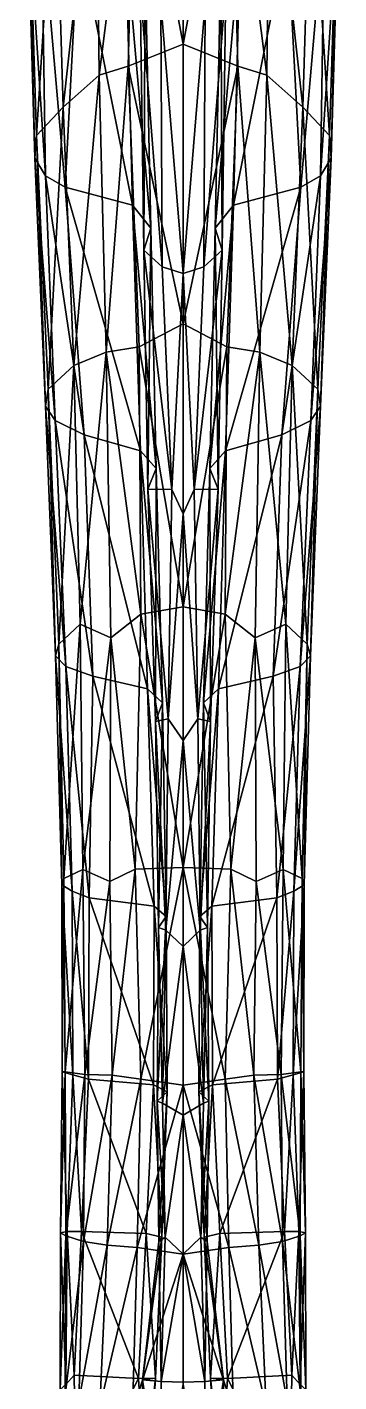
# Model space of a CAD drawing. Extents: x -1.6 to 1.6, y -9.4 to 16.4.
# Drawn here: x -0.285 to 0.285, y -8.091 to -5.608 of the extents above; entities that cross this region are included whole.
import ezdxf

# ---------------------------------------------------------------- set-up
doc = ezdxf.new("R2010")
doc.units = 0
doc.layers.add('DIPLODOC$LWO', color=1, linetype='CONTINUOUS')

msp = doc.modelspace()

# ---------------------------------------------------------------- linework, layer by layer
at = {"layer": 'DIPLODOC$LWO'}
for points in [[(0, -5.1441, 7.6991), (-0.0876, -5.1755, 7.674), (0, -5.6392, 8.1704)], [(0.0876, -5.1755, 7.674), (0, -5.1441, 7.6991), (0, -5.6392, 8.1704)], [(-0.1588, -5.206, 7.6006), (-0.1532, -5.6965, 8.0904), (-0.0876, -5.1755, 7.674)], [(-0.1532, -5.6965, 8.0904), (-0.1003, -5.6797, 8.1498), (-0.0876, -5.1755, 7.674)], [(-0.1003, -5.6797, 8.1498), (0, -5.6392, 8.1704), (-0.0876, -5.1755, 7.674)], [(0, -5.6392, 8.1704), (0.1003, -5.6797, 8.1498), (0.0876, -5.1755, 7.674)], [(0.1532, -5.6965, 8.0904), (0.1588, -5.206, 7.6006), (0.0876, -5.1755, 7.674)], [(0.1003, -5.6797, 8.1498), (0.1532, -5.6965, 8.0904), (0.0876, -5.1755, 7.674)], [(-0.2338, -5.2683, 7.5087), (-0.2192, -5.755, 8.0276), (-0.1588, -5.206, 7.6006)], [(-0.2192, -5.755, 8.0276), (-0.1532, -5.6965, 8.0904), (-0.1588, -5.206, 7.6006)], [(0.1532, -5.6965, 8.0904), (0.2192, -5.755, 8.0276), (0.1588, -5.206, 7.6006)], [(0.2192, -5.755, 8.0276), (0.2338, -5.2683, 7.5087), (0.1588, -5.206, 7.6006)], [(-0.2836, -5.3206, 7.4063), (-0.2684, -5.8071, 7.9515), (-0.2338, -5.2683, 7.5087)], [(-0.2684, -5.8071, 7.9515), (-0.2192, -5.755, 8.0276), (-0.2338, -5.2683, 7.5087)], [(0.2192, -5.755, 8.0276), (0.2684, -5.8071, 7.9515), (0.2338, -5.2683, 7.5087)], [(0.2684, -5.8071, 7.9515), (0.2836, -5.3206, 7.4063), (0.2338, -5.2683, 7.5087)], [(-0.2853, -5.3639, 7.3298), (-0.2711, -5.8484, 7.8866), (-0.2836, -5.3206, 7.4063)], [(-0.2711, -5.8484, 7.8866), (-0.2684, -5.8071, 7.9515), (-0.2836, -5.3206, 7.4063)], [(0.2684, -5.8071, 7.9515), (0.2711, -5.8484, 7.8866), (0.2836, -5.3206, 7.4063)], [(0.2711, -5.8484, 7.8866), (0.2853, -5.3639, 7.3298), (0.2836, -5.3206, 7.4063)], [(-0.2591, -5.4013, 7.2614), (-0.2517, -5.8809, 7.8269), (-0.2853, -5.3639, 7.3298)], [(-0.2517, -5.8809, 7.8269), (-0.2711, -5.8484, 7.8866), (-0.2853, -5.3639, 7.3298)], [(0.2517, -5.8809, 7.8269), (0.2591, -5.4013, 7.2614), (0.2853, -5.3639, 7.3298)], [(0.2711, -5.8484, 7.8866), (0.2517, -5.8809, 7.8269), (0.2853, -5.3639, 7.3298)], [(-0.1914, -5.4372, 7.1963), (-0.2155, -5.9017, 7.7841), (-0.2591, -5.4013, 7.2614)], [(-0.2155, -5.9017, 7.7841), (-0.2517, -5.8809, 7.8269), (-0.2591, -5.4013, 7.2614)], [(0.2155, -5.9017, 7.7841), (0.1914, -5.4372, 7.1963), (0.2591, -5.4013, 7.2614)], [(0.2517, -5.8809, 7.8269), (0.2155, -5.9017, 7.7841), (0.2591, -5.4013, 7.2614)], [(-0.0923, -5.9347, 7.7308), (-0.2155, -5.9017, 7.7841), (-0.1914, -5.4372, 7.1963)], [(-0.1047, -5.455, 7.1517), (-0.0923, -5.9347, 7.7308), (-0.1914, -5.4372, 7.1963)], [(0.0923, -5.9347, 7.7308), (0.1047, -5.455, 7.1517), (0.1914, -5.4372, 7.1963)], [(0.2155, -5.9017, 7.7841), (0.0923, -5.9347, 7.7308), (0.1914, -5.4372, 7.1963)], [(-0.0923, -5.9347, 7.7308), (-0.1047, -5.455, 7.1517), (-0.059, -5.9764, 7.6739)], [(-0.069, -5.4941, 7.0901), (-0.059, -5.9764, 7.6739), (-0.1047, -5.455, 7.1517)], [(0.1047, -5.455, 7.1517), (0.0923, -5.9347, 7.7308), (0.059, -5.9764, 7.6739)], [(0.059, -5.9764, 7.6739), (0.069, -5.4941, 7.0901), (0.1047, -5.455, 7.1517)], [(-0.0782, -5.5337, 7.0395), (-0.0719, -6.0167, 7.6244), (-0.069, -5.4941, 7.0901)], [(-0.059, -5.9764, 7.6739), (-0.069, -5.4941, 7.0901), (-0.0719, -6.0167, 7.6244)], [(0.069, -5.4941, 7.0901), (0.059, -5.9764, 7.6739), (0.0719, -6.0167, 7.6244)], [(0.0719, -6.0167, 7.6244), (0.0782, -5.5337, 7.0395), (0.069, -5.4941, 7.0901)], [(-0.0719, -6.0167, 7.6244), (-0.0782, -5.5337, 7.0395), (-0.0382, -6.0473, 7.5888)], [(-0.0404, -5.5645, 7.0048), (-0.0382, -6.0473, 7.5888), (-0.0782, -5.5337, 7.0395)], [(0.0782, -5.5337, 7.0395), (0.0719, -6.0167, 7.6244), (0.0382, -6.0473, 7.5888)], [(0.0382, -6.0473, 7.5888), (0.0404, -5.5645, 7.0048), (0.0782, -5.5337, 7.0395)], [(-0.0382, -6.0473, 7.5888), (-0.0404, -5.5645, 7.0048), (0, -6.0595, 7.5735)], [(0, -5.577, 6.9906), (0, -6.0595, 7.5735), (-0.0404, -5.5645, 7.0048)], [(0.0404, -5.5645, 7.0048), (0.0382, -6.0473, 7.5888), (0, -6.0595, 7.5735)], [(0, -6.0595, 7.5735), (0, -5.577, 6.9906), (0.0404, -5.5645, 7.0048)], [(0, -5.6392, 8.1704), (-0.1003, -5.6797, 8.1498), (0, -6.1518, 8.539)], [(0.1003, -5.6797, 8.1498), (0, -5.6392, 8.1704), (0, -6.1518, 8.539)], [(-0.1532, -5.6965, 8.0904), (-0.1404, -6.2042, 8.5024), (-0.1003, -5.6797, 8.1498)], [(-0.1404, -6.2042, 8.5024), (-0.08, -6.1941, 8.5452), (-0.1003, -5.6797, 8.1498)], [(-0.08, -6.1941, 8.5452), (0, -6.1518, 8.539), (-0.1003, -5.6797, 8.1498)], [(0, -6.1518, 8.539), (0.08, -6.1941, 8.5452), (0.1003, -5.6797, 8.1498)], [(0.08, -6.1941, 8.5452), (0.1404, -6.2042, 8.5024), (0.1003, -5.6797, 8.1498)], [(0.1404, -6.2042, 8.5024), (0.1532, -5.6965, 8.0904), (0.1003, -5.6797, 8.1498)], [(-0.2192, -5.755, 8.0276), (-0.1999, -6.2286, 8.4294), (-0.1532, -5.6965, 8.0904)], [(-0.1999, -6.2286, 8.4294), (-0.1404, -6.2042, 8.5024), (-0.1532, -5.6965, 8.0904)], [(0.1404, -6.2042, 8.5024), (0.1999, -6.2286, 8.4294), (0.1532, -5.6965, 8.0904)], [(0.1999, -6.2286, 8.4294), (0.2192, -5.755, 8.0276), (0.1532, -5.6965, 8.0904)], [(-0.2684, -5.8071, 7.9515), (-0.2471, -6.272, 8.3625), (-0.2192, -5.755, 8.0276)], [(-0.2471, -6.272, 8.3625), (-0.1999, -6.2286, 8.4294), (-0.2192, -5.755, 8.0276)], [(0.1999, -6.2286, 8.4294), (0.2471, -6.272, 8.3625), (0.2192, -5.755, 8.0276)], [(0.2471, -6.272, 8.3625), (0.2684, -5.8071, 7.9515), (0.2192, -5.755, 8.0276)], [(-0.2711, -5.8484, 7.8866), (-0.252, -6.3029, 8.295), (-0.2684, -5.8071, 7.9515)], [(-0.252, -6.3029, 8.295), (-0.2471, -6.272, 8.3625), (-0.2684, -5.8071, 7.9515)], [(0.2471, -6.272, 8.3625), (0.252, -6.3029, 8.295), (0.2684, -5.8071, 7.9515)], [(0.252, -6.3029, 8.295), (0.2711, -5.8484, 7.8866), (0.2684, -5.8071, 7.9515)], [(-0.2517, -5.8809, 7.8269), (-0.2339, -6.3291, 8.2328), (-0.2711, -5.8484, 7.8866)], [(-0.2339, -6.3291, 8.2328), (-0.252, -6.3029, 8.295), (-0.2711, -5.8484, 7.8866)], [(0.2339, -6.3291, 8.2328), (0.2517, -5.8809, 7.8269), (0.2711, -5.8484, 7.8866)], [(0.252, -6.3029, 8.295), (0.2339, -6.3291, 8.2328), (0.2711, -5.8484, 7.8866)], [(-0.2155, -5.9017, 7.7841), (-0.1811, -6.3556, 8.1678), (-0.2517, -5.8809, 7.8269)], [(-0.1811, -6.3556, 8.1678), (-0.2339, -6.3291, 8.2328), (-0.2517, -5.8809, 7.8269)], [(0.1811, -6.3556, 8.1678), (0.2155, -5.9017, 7.7841), (0.2517, -5.8809, 7.8269)], [(0.2339, -6.3291, 8.2328), (0.1811, -6.3556, 8.1678), (0.2517, -5.8809, 7.8269)], [(-0.0923, -5.9347, 7.7308), (-0.0778, -6.3849, 8.1144), (-0.2155, -5.9017, 7.7841)], [(-0.0778, -6.3849, 8.1144), (-0.1811, -6.3556, 8.1678), (-0.2155, -5.9017, 7.7841)], [(0.0778, -6.3849, 8.1144), (0.0923, -5.9347, 7.7308), (0.2155, -5.9017, 7.7841)], [(0.1811, -6.3556, 8.1678), (0.0778, -6.3849, 8.1144), (0.2155, -5.9017, 7.7841)], [(-0.059, -5.9764, 7.6739), (-0.0492, -6.4175, 8.0629), (-0.0923, -5.9347, 7.7308)], [(-0.0492, -6.4175, 8.0629), (-0.0778, -6.3849, 8.1144), (-0.0923, -5.9347, 7.7308)], [(0.0492, -6.4175, 8.0629), (0.059, -5.9764, 7.6739), (0.0923, -5.9347, 7.7308)], [(0.0778, -6.3849, 8.1144), (0.0492, -6.4175, 8.0629), (0.0923, -5.9347, 7.7308)], [(-0.0719, -6.0167, 7.6244), (-0.0646, -6.455, 8.0247), (-0.059, -5.9764, 7.6739)], [(-0.0646, -6.455, 8.0247), (-0.0492, -6.4175, 8.0629), (-0.059, -5.9764, 7.6739)], [(0.0492, -6.4175, 8.0629), (0.0646, -6.455, 8.0247), (0.059, -5.9764, 7.6739)], [(0.0646, -6.455, 8.0247), (0.0719, -6.0167, 7.6244), (0.059, -5.9764, 7.6739)], [(-0.0382, -6.0473, 7.5888), (-0.0203, -6.4559, 7.9704), (-0.0719, -6.0167, 7.6244)], [(-0.0203, -6.4559, 7.9704), (-0.0646, -6.455, 8.0247), (-0.0719, -6.0167, 7.6244)], [(0.0203, -6.4559, 7.9704), (0.0382, -6.0473, 7.5888), (0.0719, -6.0167, 7.6244)], [(0.0646, -6.455, 8.0247), (0.0203, -6.4559, 7.9704), (0.0719, -6.0167, 7.6244)], [(-0.0382, -6.0473, 7.5888), (0, -6.0595, 7.5735), (-0.0203, -6.4559, 7.9704)], [(0, -6.0595, 7.5735), (0.0382, -6.0473, 7.5888), (0.0203, -6.4559, 7.9704)], [(0, -6.5001, 7.9835), (-0.0203, -6.4559, 7.9704), (0, -6.0595, 7.5735)], [(0.0203, -6.4559, 7.9704), (0, -6.5001, 7.9835), (0, -6.0595, 7.5735)], [(0, -6.1518, 8.539), (-0.08, -6.1941, 8.5452), (0, -6.6707, 8.8811)], [(0.08, -6.1941, 8.5452), (0, -6.1518, 8.539), (0, -6.6707, 8.8811)], [(-0.1999, -6.2286, 8.4294), (-0.1881, -6.7027, 8.7613), (-0.1404, -6.2042, 8.5024)], [(-0.1881, -6.7027, 8.7613), (-0.1324, -6.7278, 8.8484), (-0.1404, -6.2042, 8.5024)], [(-0.08, -6.1941, 8.5452), (-0.1404, -6.2042, 8.5024), (-0.0774, -6.6842, 8.8579)], [(-0.1324, -6.7278, 8.8484), (-0.0774, -6.6842, 8.8579), (-0.1404, -6.2042, 8.5024)], [(-0.0774, -6.6842, 8.8579), (0, -6.6707, 8.8811), (-0.08, -6.1941, 8.5452)], [(0, -6.6707, 8.8811), (0.0774, -6.6842, 8.8579), (0.08, -6.1941, 8.5452)], [(0.1404, -6.2042, 8.5024), (0.08, -6.1941, 8.5452), (0.0774, -6.6842, 8.8579)], [(0.0774, -6.6842, 8.8579), (0.1324, -6.7278, 8.8484), (0.1404, -6.2042, 8.5024)], [(0.1324, -6.7278, 8.8484), (0.1881, -6.7027, 8.7613), (0.1404, -6.2042, 8.5024)], [(0.1881, -6.7027, 8.7613), (0.1999, -6.2286, 8.4294), (0.1404, -6.2042, 8.5024)], [(-0.2471, -6.272, 8.3625), (-0.2275, -6.7389, 8.6995), (-0.1999, -6.2286, 8.4294)], [(-0.2275, -6.7389, 8.6995), (-0.1881, -6.7027, 8.7613), (-0.1999, -6.2286, 8.4294)], [(0.1881, -6.7027, 8.7613), (0.2275, -6.7389, 8.6995), (0.1999, -6.2286, 8.4294)], [(0.2275, -6.7389, 8.6995), (0.2471, -6.272, 8.3625), (0.1999, -6.2286, 8.4294)], [(-0.252, -6.3029, 8.295), (-0.2337, -6.7606, 8.6298), (-0.2471, -6.272, 8.3625)], [(-0.2337, -6.7606, 8.6298), (-0.2275, -6.7389, 8.6995), (-0.2471, -6.272, 8.3625)], [(0.2275, -6.7389, 8.6995), (0.2337, -6.7606, 8.6298), (0.2471, -6.272, 8.3625)], [(0.2337, -6.7606, 8.6298), (0.252, -6.3029, 8.295), (0.2471, -6.272, 8.3625)], [(-0.2339, -6.3291, 8.2328), (-0.2142, -6.7802, 8.5618), (-0.252, -6.3029, 8.295)], [(-0.2142, -6.7802, 8.5618), (-0.2337, -6.7606, 8.6298), (-0.252, -6.3029, 8.295)], [(0.2142, -6.7802, 8.5618), (0.2339, -6.3291, 8.2328), (0.252, -6.3029, 8.295)], [(0.2337, -6.7606, 8.6298), (0.2142, -6.7802, 8.5618), (0.252, -6.3029, 8.295)], [(-0.1811, -6.3556, 8.1678), (-0.1651, -6.7977, 8.4974), (-0.2339, -6.3291, 8.2328)], [(-0.1651, -6.7977, 8.4974), (-0.2142, -6.7802, 8.5618), (-0.2339, -6.3291, 8.2328)], [(0.1651, -6.7977, 8.4974), (0.1811, -6.3556, 8.1678), (0.2339, -6.3291, 8.2328)], [(0.2142, -6.7802, 8.5618), (0.1651, -6.7977, 8.4974), (0.2339, -6.3291, 8.2328)], [(-0.0778, -6.3849, 8.1144), (-0.0648, -6.821, 8.4443), (-0.1811, -6.3556, 8.1678)], [(-0.0648, -6.821, 8.4443), (-0.1651, -6.7977, 8.4974), (-0.1811, -6.3556, 8.1678)], [(0.0648, -6.821, 8.4443), (0.0778, -6.3849, 8.1144), (0.1811, -6.3556, 8.1678)], [(0.1651, -6.7977, 8.4974), (0.0648, -6.821, 8.4443), (0.1811, -6.3556, 8.1678)], [(-0.0492, -6.4175, 8.0629), (-0.0374, -6.8468, 8.3954), (-0.0778, -6.3849, 8.1144)], [(-0.0374, -6.8468, 8.3954), (-0.0648, -6.821, 8.4443), (-0.0778, -6.3849, 8.1144)], [(0.0374, -6.8468, 8.3954), (0.0492, -6.4175, 8.0629), (0.0778, -6.3849, 8.1144)], [(0.0648, -6.821, 8.4443), (0.0374, -6.8468, 8.3954), (0.0778, -6.3849, 8.1144)], [(-0.0646, -6.455, 8.0247), (-0.0501, -6.8809, 8.3602), (-0.0492, -6.4175, 8.0629)], [(-0.0501, -6.8809, 8.3602), (-0.0374, -6.8468, 8.3954), (-0.0492, -6.4175, 8.0629)], [(0.0374, -6.8468, 8.3954), (0.0501, -6.8809, 8.3602), (0.0492, -6.4175, 8.0629)], [(0.0501, -6.8809, 8.3602), (0.0646, -6.455, 8.0247), (0.0492, -6.4175, 8.0629)], [(-0.0203, -6.4559, 7.9704), (-0.0271, -6.8759, 8.3125), (-0.0646, -6.455, 8.0247)], [(-0.0271, -6.8759, 8.3125), (-0.0501, -6.8809, 8.3602), (-0.0646, -6.455, 8.0247)], [(-0.0203, -6.4559, 7.9704), (0, -6.5001, 7.9835), (-0.0271, -6.8759, 8.3125)], [(0, -6.5001, 7.9835), (0.0203, -6.4559, 7.9704), (0.0271, -6.8759, 8.3125)], [(0.0271, -6.8759, 8.3125), (0.0203, -6.4559, 7.9704), (0.0646, -6.455, 8.0247)], [(0.0501, -6.8809, 8.3602), (0.0271, -6.8759, 8.3125), (0.0646, -6.455, 8.0247)], [(0, -6.9158, 8.3224), (-0.0271, -6.8759, 8.3125), (0, -6.5001, 7.9835)], [(0.0271, -6.8759, 8.3125), (0, -6.9158, 8.3224), (0, -6.5001, 7.9835)], [(0, -6.6707, 8.8811), (-0.0774, -6.6842, 8.8579), (0, -7.1485, 9.1489)], [(0.0774, -6.6842, 8.8579), (0, -6.6707, 8.8811), (0, -7.1485, 9.1489)], [(-0.2275, -6.7389, 8.6995), (-0.2183, -7.1687, 8.9629), (-0.1881, -6.7027, 8.7613)], [(-0.2183, -7.1687, 8.9629), (-0.1833, -7.152, 9.0258), (-0.1881, -6.7027, 8.7613)], [(-0.1881, -6.7027, 8.7613), (-0.1833, -7.152, 9.0258), (-0.1324, -6.7278, 8.8484)], [(-0.0774, -6.6842, 8.8579), (-0.1324, -6.7278, 8.8484), (-0.0873, -7.1517, 9.1186)], [(-0.0873, -7.1517, 9.1186), (0, -7.1485, 9.1489), (-0.0774, -6.6842, 8.8579)], [(0, -7.1485, 9.1489), (0.0873, -7.1517, 9.1186), (0.0774, -6.6842, 8.8579)], [(0.1324, -6.7278, 8.8484), (0.0774, -6.6842, 8.8579), (0.0873, -7.1517, 9.1186)], [(0.1833, -7.152, 9.0258), (0.1881, -6.7027, 8.7613), (0.1324, -6.7278, 8.8484)], [(0.1833, -7.152, 9.0258), (0.2183, -7.1687, 8.9629), (0.1881, -6.7027, 8.7613)], [(0.2183, -7.1687, 8.9629), (0.2275, -6.7389, 8.6995), (0.1881, -6.7027, 8.7613)], [(-0.1833, -7.152, 9.0258), (-0.134, -7.1745, 9.0963), (-0.1324, -6.7278, 8.8484)], [(-0.134, -7.1745, 9.0963), (-0.0873, -7.1517, 9.1186), (-0.1324, -6.7278, 8.8484)], [(0.0873, -7.1517, 9.1186), (0.134, -7.1745, 9.0963), (0.1324, -6.7278, 8.8484)], [(0.134, -7.1745, 9.0963), (0.1833, -7.152, 9.0258), (0.1324, -6.7278, 8.8484)], [(-0.2337, -6.7606, 8.6298), (-0.222, -7.1803, 8.8903), (-0.2275, -6.7389, 8.6995)], [(-0.222, -7.1803, 8.8903), (-0.2183, -7.1687, 8.9629), (-0.2275, -6.7389, 8.6995)], [(0.2183, -7.1687, 8.9629), (0.222, -7.1803, 8.8903), (0.2275, -6.7389, 8.6995)], [(0.222, -7.1803, 8.8903), (0.2337, -6.7606, 8.6298), (0.2275, -6.7389, 8.6995)], [(-0.2142, -6.7802, 8.5618), (-0.2031, -7.192, 8.8193), (-0.2337, -6.7606, 8.6298)], [(-0.2031, -7.192, 8.8193), (-0.222, -7.1803, 8.8903), (-0.2337, -6.7606, 8.6298)], [(0.2031, -7.192, 8.8193), (0.2142, -6.7802, 8.5618), (0.2337, -6.7606, 8.6298)], [(0.222, -7.1803, 8.8903), (0.2031, -7.192, 8.8193), (0.2337, -6.7606, 8.6298)], [(-0.1651, -6.7977, 8.4974), (-0.1719, -7.2041, 8.7626), (-0.2142, -6.7802, 8.5618)], [(-0.1719, -7.2041, 8.7626), (-0.2031, -7.192, 8.8193), (-0.2142, -6.7802, 8.5618)], [(-0.0528, -7.2194, 8.7049), (-0.1719, -7.2041, 8.7626), (-0.1651, -6.7977, 8.4974)], [(-0.0648, -6.821, 8.4443), (-0.0528, -7.2194, 8.7049), (-0.1651, -6.7977, 8.4974)], [(0.0528, -7.2194, 8.7049), (0.0648, -6.821, 8.4443), (0.1651, -6.7977, 8.4974)], [(0.1719, -7.2041, 8.7626), (0.0528, -7.2194, 8.7049), (0.1651, -6.7977, 8.4974)], [(0.1719, -7.2041, 8.7626), (0.1651, -6.7977, 8.4974), (0.2142, -6.7802, 8.5618)], [(0.2031, -7.192, 8.8193), (0.1719, -7.2041, 8.7626), (0.2142, -6.7802, 8.5618)], [(-0.0374, -6.8468, 8.3954), (-0.0306, -7.2385, 8.6562), (-0.0648, -6.821, 8.4443)], [(-0.0306, -7.2385, 8.6562), (-0.0528, -7.2194, 8.7049), (-0.0648, -6.821, 8.4443)], [(0.0306, -7.2385, 8.6562), (0.0374, -6.8468, 8.3954), (0.0648, -6.821, 8.4443)], [(0.0528, -7.2194, 8.7049), (0.0306, -7.2385, 8.6562), (0.0648, -6.821, 8.4443)], [(-0.0501, -6.8809, 8.3602), (-0.0446, -7.2586, 8.6212), (-0.0374, -6.8468, 8.3954)], [(-0.0446, -7.2586, 8.6212), (-0.0306, -7.2385, 8.6562), (-0.0374, -6.8468, 8.3954)], [(0.0306, -7.2385, 8.6562), (0.0446, -7.2586, 8.6212), (0.0374, -6.8468, 8.3954)], [(0.0446, -7.2586, 8.6212), (0.0501, -6.8809, 8.3602), (0.0374, -6.8468, 8.3954)], [(-0.0271, -6.8759, 8.3125), (-0.0317, -7.2637, 8.5906), (-0.0501, -6.8809, 8.3602)], [(-0.0271, -6.8759, 8.3125), (0, -6.9158, 8.3224), (-0.0317, -7.2637, 8.5906)], [(0, -6.9158, 8.3224), (0.0271, -6.8759, 8.3125), (0.0317, -7.2637, 8.5906)], [(0.0317, -7.2637, 8.5906), (0.0271, -6.8759, 8.3125), (0.0501, -6.8809, 8.3602)], [(-0.0317, -7.2637, 8.5906), (-0.0446, -7.2586, 8.6212), (-0.0501, -6.8809, 8.3602)], [(0.0446, -7.2586, 8.6212), (0.0317, -7.2637, 8.5906), (0.0501, -6.8809, 8.3602)], [(0, -7.2932, 8.5886), (-0.0317, -7.2637, 8.5906), (0, -6.9158, 8.3224)], [(0.0317, -7.2637, 8.5906), (0, -7.2932, 8.5886), (0, -6.9158, 8.3224)], [(-0.2183, -7.1687, 8.9629), (-0.2155, -7.5231, 9.134), (-0.1833, -7.152, 9.0258)], [(-0.2155, -7.5231, 9.134), (-0.1795, -7.5281, 9.2003), (-0.1833, -7.152, 9.0258)], [(-0.1833, -7.152, 9.0258), (-0.1795, -7.5281, 9.2003), (-0.134, -7.1745, 9.0963)], [(-0.134, -7.1745, 9.0963), (-0.1295, -7.5293, 9.2576), (-0.0873, -7.1517, 9.1186)], [(-0.1295, -7.5293, 9.2576), (-0.0772, -7.5368, 9.2904), (-0.0873, -7.1517, 9.1186)], [(-0.0873, -7.1517, 9.1186), (-0.0772, -7.5368, 9.2904), (0, -7.1485, 9.1489)], [(-0.0772, -7.5368, 9.2904), (0, -7.5475, 9.3234), (0, -7.1485, 9.1489)], [(0.0772, -7.5368, 9.2904), (0.0873, -7.1517, 9.1186), (0, -7.1485, 9.1489)], [(0, -7.5475, 9.3234), (0.0772, -7.5368, 9.2904), (0, -7.1485, 9.1489)], [(0.0772, -7.5368, 9.2904), (0.1295, -7.5293, 9.2576), (0.0873, -7.1517, 9.1186)], [(0.1295, -7.5293, 9.2576), (0.134, -7.1745, 9.0963), (0.0873, -7.1517, 9.1186)], [(0.1795, -7.5281, 9.2003), (0.1833, -7.152, 9.0258), (0.134, -7.1745, 9.0963)], [(0.1795, -7.5281, 9.2003), (0.2155, -7.5231, 9.134), (0.1833, -7.152, 9.0258)], [(0.2155, -7.5231, 9.134), (0.2183, -7.1687, 8.9629), (0.1833, -7.152, 9.0258)], [(-0.222, -7.1803, 8.8903), (-0.2214, -7.5234, 9.0644), (-0.2183, -7.1687, 8.9629)], [(-0.2214, -7.5234, 9.0644), (-0.2155, -7.5231, 9.134), (-0.2183, -7.1687, 8.9629)], [(-0.1795, -7.5281, 9.2003), (-0.1295, -7.5293, 9.2576), (-0.134, -7.1745, 9.0963)], [(0.1295, -7.5293, 9.2576), (0.1795, -7.5281, 9.2003), (0.134, -7.1745, 9.0963)], [(0.2155, -7.5231, 9.134), (0.2214, -7.5234, 9.0644), (0.2183, -7.1687, 8.9629)], [(0.2214, -7.5234, 9.0644), (0.222, -7.1803, 8.8903), (0.2183, -7.1687, 8.9629)], [(-0.2031, -7.192, 8.8193), (-0.2016, -7.5287, 9.0021), (-0.222, -7.1803, 8.8903)], [(-0.2016, -7.5287, 9.0021), (-0.2214, -7.5234, 9.0644), (-0.222, -7.1803, 8.8903)], [(-0.1719, -7.2041, 8.7626), (-0.1727, -7.5368, 8.9362), (-0.2031, -7.192, 8.8193)], [(-0.1727, -7.5368, 8.9362), (-0.2016, -7.5287, 9.0021), (-0.2031, -7.192, 8.8193)], [(0.1727, -7.5368, 8.9362), (0.1719, -7.2041, 8.7626), (0.2031, -7.192, 8.8193)], [(0.2016, -7.5287, 9.0021), (0.1727, -7.5368, 8.9362), (0.2031, -7.192, 8.8193)], [(0.2016, -7.5287, 9.0021), (0.2031, -7.192, 8.8193), (0.222, -7.1803, 8.8903)], [(0.2214, -7.5234, 9.0644), (0.2016, -7.5287, 9.0021), (0.222, -7.1803, 8.8903)], [(-0.0537, -7.5469, 8.8776), (-0.1727, -7.5368, 8.9362), (-0.1719, -7.2041, 8.7626)], [(-0.0528, -7.2194, 8.7049), (-0.0537, -7.5469, 8.8776), (-0.1719, -7.2041, 8.7626)], [(-0.0287, -7.5599, 8.8284), (-0.0537, -7.5469, 8.8776), (-0.0528, -7.2194, 8.7049)], [(-0.0306, -7.2385, 8.6562), (-0.0287, -7.5599, 8.8284), (-0.0528, -7.2194, 8.7049)], [(0.0287, -7.5599, 8.8284), (0.0306, -7.2385, 8.6562), (0.0528, -7.2194, 8.7049)], [(0.0537, -7.5469, 8.8776), (0.0287, -7.5599, 8.8284), (0.0528, -7.2194, 8.7049)], [(0.0537, -7.5469, 8.8776), (0.0528, -7.2194, 8.7049), (0.1719, -7.2041, 8.7626)], [(0.1727, -7.5368, 8.9362), (0.0537, -7.5469, 8.8776), (0.1719, -7.2041, 8.7626)], [(-0.0446, -7.2586, 8.6212), (-0.0471, -7.5767, 8.7868), (-0.0306, -7.2385, 8.6562)], [(-0.0471, -7.5767, 8.7868), (-0.0287, -7.5599, 8.8284), (-0.0306, -7.2385, 8.6562)], [(0.0287, -7.5599, 8.8284), (0.0471, -7.5767, 8.7868), (0.0306, -7.2385, 8.6562)], [(0.0471, -7.5767, 8.7868), (0.0446, -7.2586, 8.6212), (0.0306, -7.2385, 8.6562)], [(-0.0377, -7.5804, 8.7659), (-0.0471, -7.5767, 8.7868), (-0.0446, -7.2586, 8.6212)], [(-0.0317, -7.2637, 8.5906), (-0.0377, -7.5804, 8.7659), (-0.0446, -7.2586, 8.6212)], [(-0.0317, -7.2637, 8.5906), (0, -7.2932, 8.5886), (-0.0377, -7.5804, 8.7659)], [(0, -7.2932, 8.5886), (0.0317, -7.2637, 8.5906), (0.0377, -7.5804, 8.7659)], [(0.0377, -7.5804, 8.7659), (0.0317, -7.2637, 8.5906), (0.0446, -7.2586, 8.6212)], [(0.0471, -7.5767, 8.7868), (0.0377, -7.5804, 8.7659), (0.0446, -7.2586, 8.6212)], [(0, -7.6024, 8.7584), (-0.0377, -7.5804, 8.7659), (0, -7.2932, 8.5886)], [(0.0377, -7.5804, 8.7659), (0, -7.6024, 8.7584), (0, -7.2932, 8.5886)], [(-0.2214, -7.5234, 9.0644), (-0.2244, -7.8183, 9.1629), (-0.2155, -7.5231, 9.134)], [(-0.2244, -7.8183, 9.1629), (-0.2145, -7.8237, 9.2263), (-0.2155, -7.5231, 9.134)], [(-0.212, -7.816, 9.1023), (-0.2244, -7.8183, 9.1629), (-0.2214, -7.5234, 9.0644)], [(-0.2016, -7.5287, 9.0021), (-0.212, -7.816, 9.1023), (-0.2214, -7.5234, 9.0644)], [(-0.2155, -7.5231, 9.134), (-0.2145, -7.8237, 9.2263), (-0.1795, -7.5281, 9.2003)], [(0.2145, -7.8237, 9.2263), (0.2155, -7.5231, 9.134), (0.1795, -7.5281, 9.2003)], [(0.212, -7.816, 9.1023), (0.2016, -7.5287, 9.0021), (0.2214, -7.5234, 9.0644)], [(0.2244, -7.8183, 9.1629), (0.212, -7.816, 9.1023), (0.2214, -7.5234, 9.0644)], [(0.2145, -7.8237, 9.2263), (0.2244, -7.8183, 9.1629), (0.2155, -7.5231, 9.134)], [(0.2244, -7.8183, 9.1629), (0.2214, -7.5234, 9.0644), (0.2155, -7.5231, 9.134)], [(-0.2145, -7.8237, 9.2263), (-0.1821, -7.8342, 9.2898), (-0.1795, -7.5281, 9.2003)], [(-0.186, -7.8157, 9.0404), (-0.212, -7.816, 9.1023), (-0.2016, -7.5287, 9.0021)], [(-0.1727, -7.5368, 8.9362), (-0.186, -7.8157, 9.0404), (-0.2016, -7.5287, 9.0021)], [(-0.0673, -7.8194, 8.982), (-0.186, -7.8157, 9.0404), (-0.1727, -7.5368, 8.9362)], [(-0.1795, -7.5281, 9.2003), (-0.1821, -7.8342, 9.2898), (-0.1295, -7.5293, 9.2576)], [(-0.1821, -7.8342, 9.2898), (-0.1389, -7.841, 9.3428), (-0.1295, -7.5293, 9.2576)], [(-0.0537, -7.5469, 8.8776), (-0.0673, -7.8194, 8.982), (-0.1727, -7.5368, 8.9362)], [(-0.1295, -7.5293, 9.2576), (-0.1389, -7.841, 9.3428), (-0.0772, -7.5368, 9.2904)], [(-0.1389, -7.841, 9.3428), (-0.0842, -7.8451, 9.3732), (-0.0772, -7.5368, 9.2904)], [(-0.0772, -7.5368, 9.2904), (-0.0842, -7.8451, 9.3732), (0, -7.5475, 9.3234)], [(-0.0842, -7.8451, 9.3732), (0, -7.8573, 9.3931), (0, -7.5475, 9.3234)], [(-0.039, -7.8264, 8.9299), (-0.0673, -7.8194, 8.982), (-0.0537, -7.5469, 8.8776)], [(-0.0287, -7.5599, 8.8284), (-0.039, -7.8264, 8.9299), (-0.0537, -7.5469, 8.8776)], [(0.0842, -7.8451, 9.3732), (0.0772, -7.5368, 9.2904), (0, -7.5475, 9.3234)], [(0, -7.8573, 9.3931), (0.0842, -7.8451, 9.3732), (0, -7.5475, 9.3234)], [(0.039, -7.8264, 8.9299), (0.0287, -7.5599, 8.8284), (0.0537, -7.5469, 8.8776)], [(0.0673, -7.8194, 8.982), (0.039, -7.8264, 8.9299), (0.0537, -7.5469, 8.8776)], [(0.0673, -7.8194, 8.982), (0.0537, -7.5469, 8.8776), (0.1727, -7.5368, 8.9362)], [(0.186, -7.8157, 9.0404), (0.0673, -7.8194, 8.982), (0.1727, -7.5368, 8.9362)], [(0.1389, -7.841, 9.3428), (0.1295, -7.5293, 9.2576), (0.0772, -7.5368, 9.2904)], [(0.0842, -7.8451, 9.3732), (0.1389, -7.841, 9.3428), (0.0772, -7.5368, 9.2904)], [(0.1821, -7.8342, 9.2898), (0.1795, -7.5281, 9.2003), (0.1295, -7.5293, 9.2576)], [(0.1389, -7.841, 9.3428), (0.1821, -7.8342, 9.2898), (0.1295, -7.5293, 9.2576)], [(0.186, -7.8157, 9.0404), (0.1727, -7.5368, 8.9362), (0.2016, -7.5287, 9.0021)], [(0.1821, -7.8342, 9.2898), (0.2145, -7.8237, 9.2263), (0.1795, -7.5281, 9.2003)], [(0.212, -7.816, 9.1023), (0.186, -7.8157, 9.0404), (0.2016, -7.5287, 9.0021)], [(-0.0471, -7.5767, 8.7868), (-0.0442, -7.8342, 8.8825), (-0.0287, -7.5599, 8.8284)], [(-0.0442, -7.8342, 8.8825), (-0.039, -7.8264, 8.9299), (-0.0287, -7.5599, 8.8284)], [(0.0442, -7.8342, 8.8825), (0.0471, -7.5767, 8.7868), (0.0287, -7.5599, 8.8284)], [(0.039, -7.8264, 8.9299), (0.0442, -7.8342, 8.8825), (0.0287, -7.5599, 8.8284)], [(-0.0377, -7.5804, 8.7659), (-0.0329, -7.8263, 8.8588), (-0.0471, -7.5767, 8.7868)], [(-0.0329, -7.8263, 8.8588), (-0.0442, -7.8342, 8.8825), (-0.0471, -7.5767, 8.7868)], [(-0.0377, -7.5804, 8.7659), (0, -7.6024, 8.7584), (-0.0329, -7.8263, 8.8588)], [(0, -7.6024, 8.7584), (0.0377, -7.5804, 8.7659), (0.0329, -7.8263, 8.8588)], [(0.0329, -7.8263, 8.8588), (0.0377, -7.5804, 8.7659), (0.0471, -7.5767, 8.7868)], [(0.0442, -7.8342, 8.8825), (0.0329, -7.8263, 8.8588), (0.0471, -7.5767, 8.7868)], [(0, -7.8574, 8.8491), (-0.0329, -7.8263, 8.8588), (0, -7.6024, 8.7584)], [(0.0329, -7.8263, 8.8588), (0, -7.8574, 8.8491), (0, -7.6024, 8.7584)], [(-0.2244, -7.8183, 9.1629), (-0.2248, -8.1053, 9.213), (-0.2145, -7.8237, 9.2263)], [(-0.2147, -8.0962, 9.1561), (-0.2248, -8.1053, 9.213), (-0.2244, -7.8183, 9.1629)], [(-0.212, -7.816, 9.1023), (-0.2147, -8.0962, 9.1561), (-0.2244, -7.8183, 9.1629)], [(-0.1994, -8.0791, 9.1058), (-0.2147, -8.0962, 9.1561), (-0.212, -7.816, 9.1023)], [(-0.186, -7.8157, 9.0404), (-0.1994, -8.0791, 9.1058), (-0.212, -7.816, 9.1023)], [(-0.0816, -8.0851, 9.0547), (-0.1994, -8.0791, 9.1058), (-0.186, -7.8157, 9.0404)], [(-0.0673, -7.8194, 8.982), (-0.0816, -8.0851, 9.0547), (-0.186, -7.8157, 9.0404)], [(-0.0505, -8.0844, 8.9975), (-0.0816, -8.0851, 9.0547), (-0.0673, -7.8194, 8.982)], [(-0.039, -7.8264, 8.9299), (-0.0505, -8.0844, 8.9975), (-0.0673, -7.8194, 8.982)], [(0.0505, -8.0844, 8.9975), (0.039, -7.8264, 8.9299), (0.0673, -7.8194, 8.982)], [(0.0816, -8.0851, 9.0547), (0.0505, -8.0844, 8.9975), (0.0673, -7.8194, 8.982)], [(0.0816, -8.0851, 9.0547), (0.0673, -7.8194, 8.982), (0.186, -7.8157, 9.0404)], [(0.1994, -8.0791, 9.1058), (0.0816, -8.0851, 9.0547), (0.186, -7.8157, 9.0404)], [(0.1994, -8.0791, 9.1058), (0.186, -7.8157, 9.0404), (0.212, -7.816, 9.1023)], [(0.2147, -8.0962, 9.1561), (0.1994, -8.0791, 9.1058), (0.212, -7.816, 9.1023)], [(0.2147, -8.0962, 9.1561), (0.212, -7.816, 9.1023), (0.2244, -7.8183, 9.1629)], [(0.2248, -8.1053, 9.213), (0.2244, -7.8183, 9.1629), (0.2145, -7.8237, 9.2263)], [(0.2248, -8.1053, 9.213), (0.2147, -8.0962, 9.1561), (0.2244, -7.8183, 9.1629)], [(-0.2248, -8.1053, 9.213), (-0.216, -8.1164, 9.2694), (-0.2145, -7.8237, 9.2263)], [(-0.2145, -7.8237, 9.2263), (-0.216, -8.1164, 9.2694), (-0.1821, -7.8342, 9.2898)], [(-0.216, -8.1164, 9.2694), (-0.1906, -8.1267, 9.3271), (-0.1821, -7.8342, 9.2898)], [(-0.1821, -7.8342, 9.2898), (-0.1906, -8.1267, 9.3271), (-0.1389, -7.841, 9.3428)], [(-0.1906, -8.1267, 9.3271), (-0.152, -8.1371, 9.379), (-0.1389, -7.841, 9.3428)], [(-0.1389, -7.841, 9.3428), (-0.152, -8.1371, 9.379), (-0.0842, -7.8451, 9.3732)], [(-0.152, -8.1371, 9.379), (-0.0926, -8.1449, 9.4098), (-0.0842, -7.8451, 9.3732)], [(-0.0842, -7.8451, 9.3732), (-0.0926, -8.1449, 9.4098), (0, -7.8573, 9.3931)], [(-0.0442, -7.8342, 8.8825), (-0.0739, -8.0876, 8.9481), (-0.039, -7.8264, 8.9299)], [(-0.0739, -8.0876, 8.9481), (-0.0505, -8.0844, 8.9975), (-0.039, -7.8264, 8.9299)], [(-0.0402, -8.0908, 8.9132), (-0.0739, -8.0876, 8.9481), (-0.0442, -7.8342, 8.8825)], [(-0.0329, -7.8263, 8.8588), (-0.0402, -8.0908, 8.9132), (-0.0442, -7.8342, 8.8825)], [(-0.0329, -7.8263, 8.8588), (0, -7.8574, 8.8491), (-0.0402, -8.0908, 8.9132)], [(0, -7.8574, 8.8491), (0.0329, -7.8263, 8.8588), (0.0402, -8.0908, 8.9132)], [(0.0926, -8.1449, 9.4098), (0.0842, -7.8451, 9.3732), (0, -7.8573, 9.3931)], [(0.0402, -8.0908, 8.9132), (0.0329, -7.8263, 8.8588), (0.0442, -7.8342, 8.8825)], [(0.0739, -8.0876, 8.9481), (0.0442, -7.8342, 8.8825), (0.039, -7.8264, 8.9299)], [(0.0505, -8.0844, 8.9975), (0.0739, -8.0876, 8.9481), (0.039, -7.8264, 8.9299)], [(0.0739, -8.0876, 8.9481), (0.0402, -8.0908, 8.9132), (0.0442, -7.8342, 8.8825)], [(0.152, -8.1371, 9.379), (0.1389, -7.841, 9.3428), (0.0842, -7.8451, 9.3732)], [(0.0926, -8.1449, 9.4098), (0.152, -8.1371, 9.379), (0.0842, -7.8451, 9.3732)], [(0.1906, -8.1267, 9.3271), (0.1821, -7.8342, 9.2898), (0.1389, -7.841, 9.3428)], [(0.152, -8.1371, 9.379), (0.1906, -8.1267, 9.3271), (0.1389, -7.841, 9.3428)], [(0.216, -8.1164, 9.2694), (0.2145, -7.8237, 9.2263), (0.1821, -7.8342, 9.2898)], [(0.1906, -8.1267, 9.3271), (0.216, -8.1164, 9.2694), (0.1821, -7.8342, 9.2898)], [(0.216, -8.1164, 9.2694), (0.2248, -8.1053, 9.213), (0.2145, -7.8237, 9.2263)], [(-0.0926, -8.1449, 9.4098), (0, -8.1459, 9.4308), (0, -7.8573, 9.3931)], [(0, -8.0922, 8.8998), (-0.0402, -8.0908, 8.9132), (0, -7.8574, 8.8491)], [(0, -8.1459, 9.4308), (0.0926, -8.1449, 9.4098), (0, -7.8573, 9.3931)], [(0.0402, -8.0908, 8.9132), (0, -8.0922, 8.8998), (0, -7.8574, 8.8491)], [(-0.1994, -8.0791, 9.1058), (-0.1958, -8.3082, 9.1372), (-0.2147, -8.0962, 9.1561)], [(-0.0816, -8.0851, 9.0547), (-0.1958, -8.3082, 9.1372), (-0.1994, -8.0791, 9.1058)], [(-0.0662, -8.3336, 9.07), (-0.1958, -8.3082, 9.1372), (-0.0816, -8.0851, 9.0547)], [(-0.0505, -8.0844, 8.9975), (-0.0662, -8.3336, 9.07), (-0.0816, -8.0851, 9.0547)], [(-0.0739, -8.0876, 8.9481), (-0.0774, -8.3233, 9.0135), (-0.0505, -8.0844, 8.9975)], [(-0.0774, -8.3233, 9.0135), (-0.0662, -8.3336, 9.07), (-0.0505, -8.0844, 8.9975)], [(-0.0379, -8.3287, 8.968), (-0.0774, -8.3233, 9.0135), (-0.0739, -8.0876, 8.9481)], [(-0.0402, -8.0908, 8.9132), (-0.0379, -8.3287, 8.968), (-0.0739, -8.0876, 8.9481)], [(-0.0402, -8.0908, 8.9132), (0, -8.0922, 8.8998), (-0.0379, -8.3287, 8.968)], [(0, -8.0922, 8.8998), (0.0402, -8.0908, 8.9132), (0.0379, -8.3287, 8.968)], [(0.0379, -8.3287, 8.968), (0.0402, -8.0908, 8.9132), (0.0739, -8.0876, 8.9481)], [(0.0774, -8.3233, 9.0135), (0.0379, -8.3287, 8.968), (0.0739, -8.0876, 8.9481)], [(0.0662, -8.3336, 9.07), (0.0505, -8.0844, 8.9975), (0.0816, -8.0851, 9.0547)], [(0.0774, -8.3233, 9.0135), (0.0739, -8.0876, 8.9481), (0.0505, -8.0844, 8.9975)], [(0.0662, -8.3336, 9.07), (0.0774, -8.3233, 9.0135), (0.0505, -8.0844, 8.9975)], [(0.1958, -8.3082, 9.1372), (0.0662, -8.3336, 9.07), (0.0816, -8.0851, 9.0547)], [(0.1958, -8.3082, 9.1372), (0.0816, -8.0851, 9.0547), (0.1994, -8.0791, 9.1058)], [(0.1958, -8.3082, 9.1372), (0.1994, -8.0791, 9.1058), (0.2147, -8.0962, 9.1561)]]:
    msp.add_3dface(points, dxfattribs=at)

doc.saveas('drawing.dxf')
